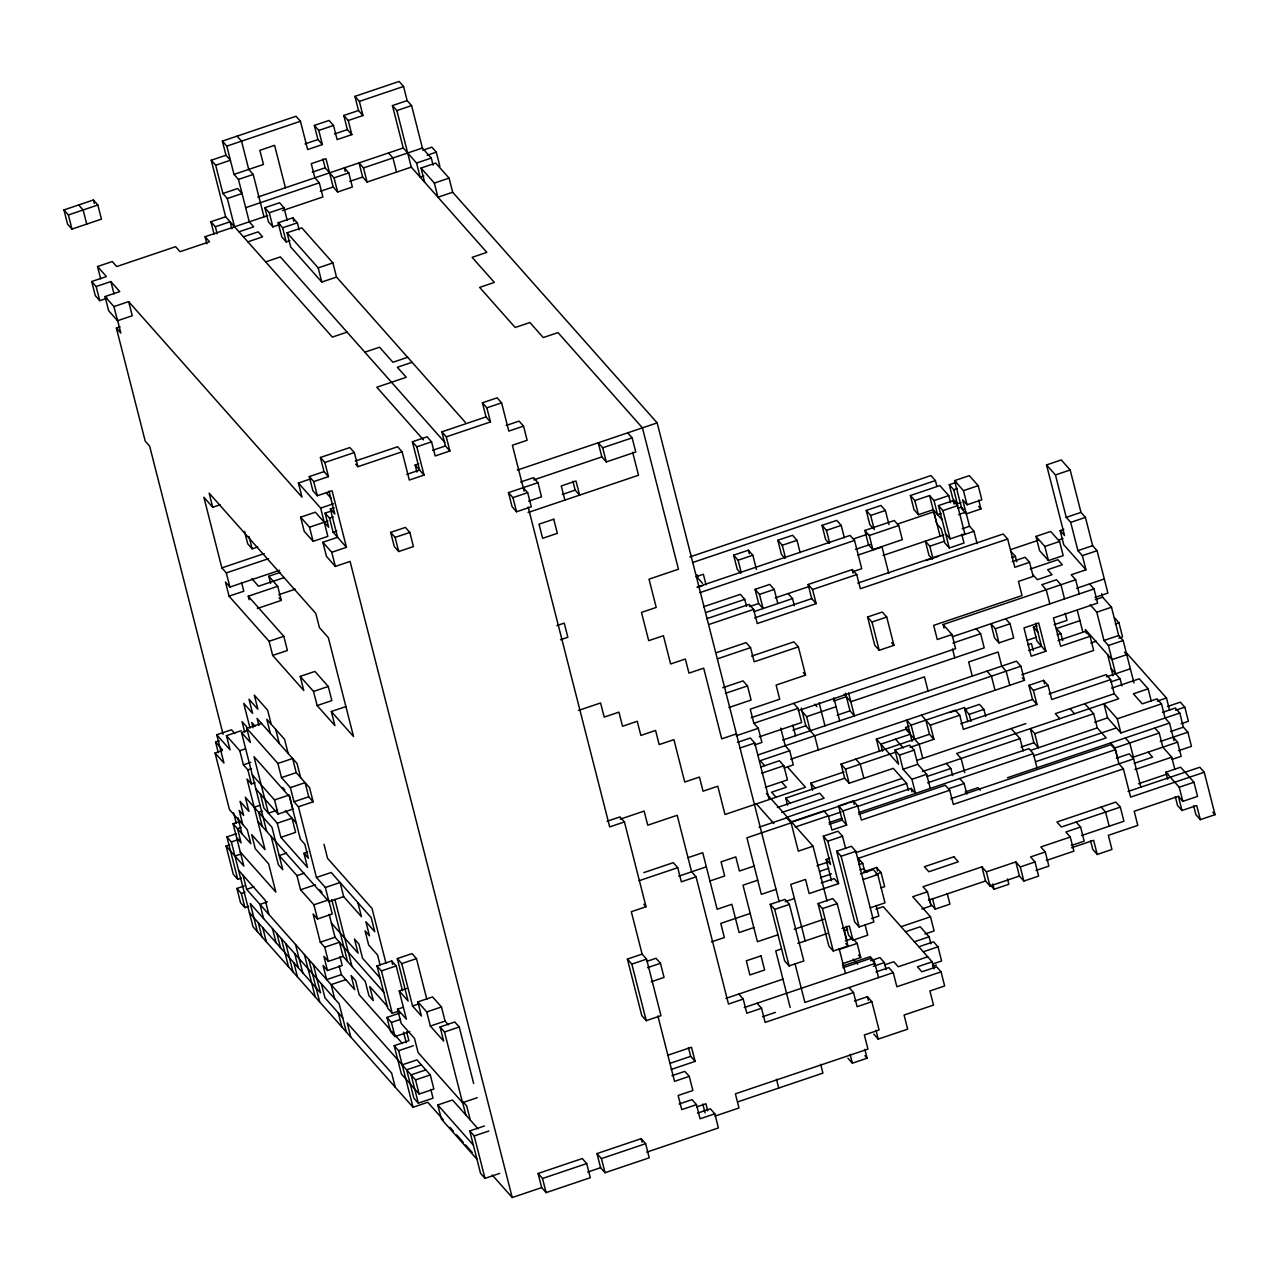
<?xml version="1.0" encoding="UTF-8"?>
<svg xmlns="http://www.w3.org/2000/svg" width="1279" height="1279" viewBox="0 0 1279 1279"><rect width="100%" height="100%" fill="white"/><g stroke="black" fill="none" stroke-linecap="round" stroke-linejoin="round"><path stroke-width="1.5" d="M225.967 155.255L211.243 160.227L215.687 165.231L230.412 160.259L225.967 155.255L222.354 141.106L296.009 116.261L300.453 121.265L307.647 149.547L322.388 144.575L318.775 130.426L314.33 125.422L329.071 120.45L333.515 125.454L337.112 139.603L351.837 134.631L348.24 120.498L343.795 115.478L358.52 110.506L362.964 115.526L348.24 120.498M358.52 110.506L354.922 96.373L399.096 81.456L403.556 86.476L407.154 100.609L411.598 105.613L422.406 148.028L431.295 158.052L433.101 165.119M222.354 141.106L226.799 146.126L300.453 121.265M354.922 96.373L359.367 101.377L403.556 86.476M63.95 209.932L93.415 199.988L97.859 205.008L101.457 219.141L71.992 229.085L67.547 224.065L63.95 209.932L68.395 214.952L71.992 229.085M68.395 214.952L97.859 205.008M318.775 130.426L333.515 125.454M423.861 175.91L420.167 177.157L416.57 163.025L403.237 147.98L392.429 105.581L407.154 100.609M392.429 105.581L396.874 110.586L411.598 105.613M305.057 143.903L317.943 139.555L322.388 144.575M334.506 133.959L347.392 129.611L351.837 134.631M226.799 146.126L234.009 174.392L263.474 164.447L259.861 150.314L274.601 145.342L285.409 187.757M234.009 174.392L238.454 179.412L253.194 174.44L264.002 216.854M222.882 193.497L237.622 188.541L242.067 193.545L227.326 198.517L222.882 193.497L215.687 165.231M312.252 172.169L325.138 167.821L334.043 177.861L337.64 191.994L352.364 187.022L348.767 172.889L344.323 167.869L345.218 171.402M257.782 197.078L403.237 147.98M245.664 207.678L319.302 182.833L322.916 196.966L282.403 210.635M334.043 177.861L348.767 172.889M736.432 733.874L721.708 738.846L703.69 668.166L688.965 673.138L685.352 659.005L670.628 663.977L663.417 635.711L648.693 640.667L641.482 612.401L656.223 607.429L649.013 579.163L678.462 569.219L642.442 427.857L557.98 332.588L543.255 337.56L529.906 322.532L515.181 327.488L479.625 287.391L494.349 282.419L472.127 257.335L486.851 252.379L411.278 167.133L367.089 182.05L362.644 177.03L359.047 162.897L363.492 167.917L422.406 148.028M214.073 234.105L210.923 221.731L225.648 216.759L332.332 337.096L347.057 332.124M422.646 150.267L431.854 147.165L436.299 152.169L439.896 166.318M280.245 224.385L272.891 226.879L268.446 221.859L264.833 207.726L279.573 202.753L284.018 207.774L287.167 220.132M100.689 278.886L97.54 266.512L112.264 261.54L116.709 266.56L175.623 246.671L180.067 251.691L209.532 241.747L205.088 236.727L267.679 215.607M210.923 221.731L215.368 226.751L230.092 221.779L231.899 228.845M320.31 191.322L333.195 186.974L337.64 191.994M349.759 181.378L362.644 177.03M427.09 155.287L436.299 152.169M264.833 207.726L269.277 212.746L284.018 207.774M416.57 163.025L431.295 158.052M424.612 182.178L421.015 168.045L435.739 163.072L449.073 178.117L452.686 192.25L657.166 422.885L779.215 901.743M107.116 298.183L99.746 300.661L95.301 295.657L91.704 281.524L106.429 276.552L97.54 266.512M238.981 231.803L253.706 226.831L249.261 221.811L238.454 179.412M289.901 240.676L286.224 241.923L281.78 236.903L278.167 222.77L292.907 217.798L297.352 222.818L299.142 229.884M91.704 281.524L96.149 286.528L110.873 281.556L119.762 291.596L105.038 296.552L108.635 310.701L117.524 320.725L132.265 315.753L128.651 301.62L113.927 306.592L105.038 296.552M243.426 236.823L258.15 231.851L262.611 236.855L247.87 241.827M278.167 222.77L282.627 227.774L297.352 222.818M336.521 277.063L321.78 282.035L290.669 246.927L287.072 232.794L301.796 227.822L332.908 262.914L336.521 277.063L465.428 422.47M421.015 168.045L434.348 183.089L449.073 178.117M452.686 192.25L437.946 197.222L434.348 183.089M265.648 261.891L280.389 256.919L444.852 442.438M223.074 734.194L149.659 446.179L145.214 441.159L116.389 328.079L120.082 326.832M287.072 232.794L318.183 267.887L332.908 262.914M364.851 352.189L379.575 347.217L392.909 362.261L407.633 357.289M412.078 362.293L397.353 367.265L406.242 377.289L376.793 387.233L423.461 439.88M324.019 471.615L309.278 476.587L313.723 481.591L328.463 476.619L324.019 471.615L320.405 457.466L349.87 447.538L354.315 452.542L357.912 466.675L402.102 451.775L409.312 480.041L424.036 475.069L416.826 446.803L412.382 441.783L427.106 436.81L431.551 441.831L435.164 455.963L449.888 450.991L446.291 436.858L441.847 431.838L486.02 416.922L490.465 421.942L446.291 436.858M486.02 416.922L482.423 402.789L497.147 397.817L501.592 402.837L508.802 431.103L523.527 426.131L527.14 440.264L512.399 445.236L524.118 491.184M320.405 457.466L324.85 462.486L354.315 452.542M482.423 402.789L486.867 407.809L501.592 402.837M279.621 570.274L229.916 587.045L226.319 572.912L221.859 567.892L203.857 497.227L212.746 507.251L220.1 504.757M355.306 461.048L397.657 446.755L402.102 451.775M128.651 301.62L302.02 497.163L298.423 483.03L311.309 478.682M416.826 446.803L431.551 441.831M432.558 450.32L445.444 445.971L449.888 450.991M506.196 425.459L519.082 421.111L523.527 426.131M309.278 476.587L312.891 490.72L317.336 495.724L332.06 490.752L346.465 547.3L331.741 552.272L322.852 542.248L337.576 537.276L330.382 509.01L334.059 507.763M416.938 472.111L415.147 465.044L418.825 463.797M406.706 474.397L419.592 470.048L412.382 441.783M298.423 483.03L320.645 508.099L333.531 503.75M320.645 508.099L327.856 536.365L313.115 541.337L304.226 531.313L300.629 517.18L315.353 512.208L328.687 527.252L325.09 513.119L332.46 510.625M325.09 513.119L329.534 518.123L333.211 516.876M300.629 517.18L309.518 527.204L327.936 520.985M244.561 531.456L247.726 543.815L252.171 548.835L257.687 546.964M221.859 567.892L264.209 553.599M329.534 518.123L333.132 532.256L336.825 531.025M517.244 470.112L657.166 422.885M226.319 572.912L268.654 558.619M602.697 447.794L632.146 437.85L635.759 451.983L606.294 461.927L601.849 456.907L598.252 442.774L602.697 447.794L606.294 461.927M520.617 482.007L533.503 477.659L537.947 482.679L541.545 496.812L528.659 501.16M533.727 479.897L601.849 456.907M390.655 532.384L405.395 527.412L409.84 532.432L413.437 546.565L398.712 551.537L394.268 546.517L390.655 532.384L395.099 537.404L398.712 551.537M523.223 487.651L527.667 492.655L531.265 506.788L516.54 511.76L512.096 506.756L508.482 492.623L537.947 482.679M270.62 583.304L268.814 576.237L279.861 572.512M395.099 537.404L409.84 532.432M508.482 492.623L512.927 497.627L527.667 492.655M229.916 587.045L225.472 582.041L229.069 596.174L243.793 591.202L241.555 582.361M284.306 577.532L258.534 586.23L251.867 578.7M322.852 542.248L326.465 556.381L335.354 566.405L350.078 561.433L512.224 1197.544L541.672 1187.599L546.117 1192.62L590.306 1177.703L586.709 1163.57L582.265 1158.55L538.075 1173.467L541.672 1187.599M249.149 599.755L248.254 596.222L277.703 586.278L281.3 600.411L257.367 608.484M562.264 494.461L575.15 490.113L579.611 495.133L575.998 480.984L561.273 485.956L564.87 500.089M278.71 594.767L295.273 589.171M528.051 512.527L638.525 475.244L632.657 452.27M269.086 641.291L283.81 636.318L287.407 650.467L272.683 655.44L269.086 641.291L229.069 596.174M300.197 676.399L314.922 671.427L328.255 686.471L331.869 700.604L317.144 705.576L313.531 691.443L300.197 676.399L303.794 690.532L272.683 655.44M689.781 556.973L930.968 475.564L935.413 480.568L936.756 485.876M692.387 562.6L935.413 480.568M313.531 691.443L328.255 686.471M740.589 573.088L737.264 569.315L733.65 555.182L748.391 550.21L752.835 555.23L756.433 569.363M784.778 558.172L781.453 554.415L777.84 540.266L792.564 535.293L797.009 540.314L800.174 552.688M828.968 543.255L825.626 539.498L822.029 525.349L836.754 520.393L841.198 525.397L844.348 537.772M873.157 528.339L869.816 524.582L866.219 510.449L880.943 505.477L885.388 510.481L888.985 524.614M942.063 519.738L933.174 509.713L918.45 514.686L914.005 509.666L910.392 495.533L939.857 485.588L948.746 495.612L950.553 502.679M978.707 500.089L980.961 508.93L966.237 513.902L961.792 508.882L954.582 480.616L969.306 475.644L978.211 485.668L981.808 499.801L967.084 504.773L962.639 499.769L969.546 526.261L973.99 531.281L977.14 543.655M961.025 502.631L957.347 503.878L952.903 498.858L949.29 484.725L956.66 482.231M222.418 750.517L215.048 753.011L223.937 763.035L216.727 734.77L231.467 729.797L234.792 733.554M733.65 555.182L738.095 560.202L752.835 555.23M777.84 540.266L782.284 545.286L797.009 540.314M822.029 525.349L826.474 530.369L841.198 525.397M866.219 510.449L870.663 515.453L885.388 510.481M910.392 495.533L914.837 500.537L929.577 495.565L934.022 500.585L937.619 514.718L941.296 513.471M247.007 730.613L241.491 732.467L250.38 742.507L246.767 728.359L261.508 723.386M696 576.733L703.354 574.255L706.056 584.855M949.29 484.725L953.75 489.729L957.427 488.498M216.727 734.77L230.06 749.814L226.463 735.681L241.187 730.709M556.877 625.607L564.247 623.129L567.844 637.262L560.474 639.74M218.293 752.723L215.591 742.124L219.285 740.877M934.022 500.585L948.746 495.612M954.582 480.616L963.471 490.64L978.211 485.668M1063.808 529.346L1060.131 530.593L1064.576 535.597L1046.558 464.916L1061.282 459.944L1070.171 469.985L1080.995 512.383L1085.439 517.403L1092.634 545.669L1097.078 550.689L1107.902 593.088L1095 597.437M697.279 587.013L850.087 535.421L854.532 540.441L861.742 568.707L852.533 571.825M864.828 530.449L894.277 520.521L898.721 525.525L902.319 539.658L872.87 549.602L868.425 544.598L864.828 530.449L869.272 535.469L872.87 549.602M961.744 534.206L963.998 543.031L949.274 548.004L938.466 505.605L953.191 500.633L957.635 505.637L964.846 533.919L950.121 538.891L945.677 533.871M697.231 587.477L702.747 585.622M317.144 705.576L334.922 725.625L331.309 711.492L346.049 706.52M854.244 538.667L867.13 534.318M898.434 523.75L933.414 511.952M699.885 592.641L854.532 540.441M869.272 535.469L898.721 525.525M938.466 505.605L942.911 510.609L957.635 505.637M1046.558 464.916L1055.447 474.957L1070.171 469.985M226.463 735.681L239.797 750.709L245.328 748.854M957.811 508.355L961.504 507.123L963.726 509.618M855.475 549.41L870.216 544.438M958.579 514.622L965.949 512.128M703.498 606.774L740.317 594.351L744.762 599.355L746.552 606.438M755.042 589.379L759.486 594.399L763.083 608.532L758.639 603.512L755.042 589.379L769.766 584.407L774.211 589.427L777.824 603.56M858.081 555.054L882.014 546.98L888.777 573.472M239.797 750.709L243.41 764.858L250.764 762.364M706.088 612.417L744.762 599.355M759.486 594.399L774.211 589.427M243.41 764.858L247.854 769.862L251.531 768.615M883.022 555.47L943.774 534.958M962.176 528.755L969.546 526.261M277.895 763.467L292.619 758.495L296.216 772.628L309.55 787.672L313.163 801.805L298.439 806.777L293.994 801.757L290.381 787.624L281.492 777.6L277.895 763.467L246.767 728.359M706.855 618.668L749.206 604.375L753.651 609.396L757.248 623.528L816.162 603.64L812.565 589.507L808.12 584.487L852.31 569.571L856.754 574.591L860.351 588.724L1007.644 539.019L1014.839 567.284L1029.579 562.312L1033.176 576.445L1018.452 581.417L1022.049 595.55L933.67 625.383L937.283 639.516L952.008 634.544L955.605 648.677L751.253 717.663M749.446 606.614L758.639 603.512M775.218 597.917L808.36 586.741M932.295 559.083L928.97 555.31L925.356 541.177L929.801 546.197L944.541 541.225M961.105 535.629L973.99 531.281M709.461 624.312L753.651 609.396M812.565 589.507L856.754 574.591M753.891 611.634L792.548 598.588L794.355 605.654M240.276 851.958L275.832 892.071L268.622 863.805L255.288 848.76L251.691 834.627L265.025 849.672L247.007 778.991L251.451 783.995L255.129 782.764M281.492 777.6L296.216 772.628M754.642 617.885L811.717 598.62L816.162 603.64M857.745 583.096L1003.184 533.998L1007.644 539.019M925.804 560.57L938.69 556.221M1055.447 474.957L1066.254 517.356L1080.995 512.383M1066.254 517.356L1070.699 522.376L1085.439 517.403M290.381 787.624L305.105 782.652L308.719 796.785L313.163 801.805M1035.958 536.429L1050.683 531.456L1059.572 541.481L1063.185 555.614L1048.46 560.586L1039.555 550.562L1035.958 536.429L1044.847 546.453L1048.46 560.586M1010.65 549.602L1038.276 540.282M252.299 774.882L274.521 799.951L289.246 794.978L292.859 809.111L278.119 814.083L255.896 789.015M254.217 807.257L259.733 805.386M716.672 652.578L746.121 642.634L750.565 647.654L754.178 661.787L798.368 646.87L805.562 675.136L776.113 685.08L779.71 699.213L750.261 709.158L753.859 723.29L758.303 728.311L761.9 742.444L754.546 744.938M1059.284 539.706L1062.977 538.459M1011.705 557.628L1015.398 556.397L1016.741 561.689M1044.847 546.453L1059.572 541.481M262.339 811.03L258.662 812.277L262.259 826.41M293.994 801.757L308.719 796.785M717.439 658.829L750.565 647.654M229.772 844.795L226.095 846.043L243.873 866.091L233.066 823.692L240.42 821.198M1012.233 561.641L1025.119 557.292L1029.579 562.312M277.591 810.071L268.398 813.172L253.977 756.64L289.534 796.753L300.357 839.152L304.802 844.172L308.399 858.305L303.954 853.285L307.631 852.054M578.492 710.421L600.586 702.97L604.2 717.103L618.924 712.131L622.521 726.264L637.246 721.292L640.859 735.425L655.583 730.453L659.181 744.602L673.921 739.63L684.729 782.029L699.453 777.056L703.05 791.189L717.791 786.217L724.985 814.499L769.175 799.583L754.77 743.035L750.325 738.031L737.439 742.38M241.187 827.465L237.51 828.696L241.107 842.845L236.663 837.825M751.572 656.143L793.907 641.85L798.368 646.87M867.562 617.006L882.286 612.033L886.731 617.038L893.941 645.319L879.217 650.276L874.756 645.271L867.562 617.006L872.006 622.01L879.217 650.276M241.427 878.081L237.75 879.328L226.927 836.914L236.135 833.812M1070.699 522.376L1077.909 550.641L1092.634 545.669M872.006 622.01L886.731 617.038M277.287 823.212L292.012 818.24L295.609 832.373L280.884 837.345L277.287 823.212L263.954 808.168L260.34 794.035M1030.282 569.043L1057.893 559.722L1062.337 564.742L1047.613 569.715L1052.057 574.719L1037.333 579.691L1032.888 574.671M226.927 836.914L231.371 841.934L238.741 839.44M1077.909 550.641L1082.354 555.662L1097.078 550.689M722.795 687.718L743.051 680.892L747.496 685.912L751.093 700.045L728.998 707.495M234.984 856.067L240.5 854.196M1082.354 555.662L1085.967 569.794L1071.226 574.767L1075.671 579.771L1079.284 593.92M725.401 693.362L747.496 685.912M944.014 628.053L943.119 624.52L1075.671 579.771M286.56 853.093L279.206 855.587L296.984 875.635L300.581 889.784L313.915 904.813L317.528 918.961L332.252 913.989L328.655 899.84L313.915 904.813M1076.678 588.276L1104.289 578.955M952.247 636.798L1094.009 588.948L1097.606 603.08L1053.432 617.997L1060.627 646.263L1090.092 636.318L1093.689 650.451L1021.889 674.688M953.015 643.049L980.625 633.729L984.222 647.861L798.272 710.628M995.35 628.756L1010.074 623.784L1013.687 637.917L998.963 642.889L994.518 637.869L990.905 623.736L995.35 628.756L998.963 642.889M248.638 906.347L244.944 907.594L240.5 902.59L236.903 888.441L244.273 885.963M1095.24 599.691L1102.61 597.197L1111.499 607.221L1118.709 635.503L1123.154 640.507L1133.961 682.922M243.026 875.22L246.639 889.353L253.993 886.875M236.903 888.441L241.347 893.461L245.024 892.214M296.984 875.635L304.338 873.157M1045.902 651.235L1038.692 622.969L1023.967 627.941L1031.178 656.207L1045.902 651.235L1037.013 641.211L1033.416 627.078L1037.093 625.831M753.859 723.29L798.048 708.39L801.645 722.523L759.31 736.816M1054.136 624.728L1067.022 620.379L1065.215 613.296M833.492 701.068L846.378 696.719M1090.108 604.679L1096.774 612.193L1111.499 607.221M298.439 806.777L316.441 877.458L331.181 872.486L371.182 917.603L374.779 931.751L365.89 921.711L369.503 935.844L365.059 930.84L368.656 944.973L377.545 954.997L380.247 965.597M736.208 735.761L758.303 728.311M1080.371 620.507L1056.438 628.581L1060.883 633.601L1062.689 640.667M1027.277 640.299L1036.486 637.198M802.205 711.62L806.649 716.64L836.098 706.695M300.581 889.784L315.305 884.812M1027.756 644.792L1031.434 643.545L1033.24 650.611M1057.205 634.848L1060.883 633.601M267.327 901.903L259.973 904.397L263.57 918.53M316.441 877.458L325.346 887.482L340.07 882.51L343.667 896.643L361.445 916.707L357.848 902.574M792.916 730.117L805.802 725.769L814.691 735.793L818.288 749.926M837.106 715.201L849.991 710.852L854.436 715.856L848.569 692.898M1028.572 650.563L1041.458 646.215L1035.606 623.257M1058.021 640.635L1085.647 631.298L1090.092 636.318M740.029 748.007L754.77 743.035M1115.288 624.088L1118.965 622.841L1122.562 636.974L1118.885 638.221M782.636 740.093L1016.453 661.179L1020.898 666.199L1024.495 680.332L790.678 759.246M757.616 755.058L1020.898 666.199M1090.795 643.049L1096.311 641.179M257.814 821.39L328.943 901.615L343.667 896.643M1096.774 612.193L1103.969 640.475L1118.709 635.503M784.075 767.992L793.284 764.89L789.687 750.741L760.222 760.685L764.666 765.705M1103.969 640.475L1108.413 645.479L1123.154 640.507M760.989 766.952L779.391 760.733L783.835 765.753L787.448 779.886L765.354 787.336M607.093 821.262L619.979 816.913L624.424 821.933L646.039 906.747L631.314 911.719L642.122 954.118L646.566 959.138L660.971 1015.686L646.247 1020.658L641.802 1015.638L627.397 959.09L642.122 954.118M620.203 819.168L644.136 811.078L647.75 825.211L677.199 815.283L691.619 871.814L696.064 876.834L728.486 1004.047L743.211 999.075L746.824 1013.224L761.549 1008.252L765.146 1022.385L853.525 992.552L857.122 1006.685L871.862 1001.713L879.057 1029.995L864.332 1034.967L867.945 1049.1L735.377 1093.833L738.99 1107.982L715.057 1116.055M761.756 773.203L783.835 765.753M624.424 821.933L609.683 826.905L528.163 507.076M912.071 741.308L906.667 720.093L911.112 725.113L955.301 710.197L959.746 715.217L963.343 729.35L1036.981 704.489L1033.384 690.356L1028.94 685.336L1043.664 680.364L1048.109 685.384L1051.722 699.517L1110.636 679.629L1114.233 693.762L1118.677 698.782L956.66 753.475L961.105 758.479L964.718 772.612M909.209 726.2L905.532 727.447L909.977 732.467M949.721 712.531L964.446 707.559L966.668 710.069M879.52 751.524L876.371 739.166L905.82 729.222L919.153 744.266L922.767 758.399M967.883 721.708L964.734 709.333L979.474 704.361L983.919 709.381L985.709 716.448M921.392 715.121L930.281 725.161L959.746 715.217M1033.384 690.356L1048.109 685.384M910.264 734.242L880.815 744.17L882.606 751.237M964.734 709.333L969.178 714.353L983.919 709.381M908.442 790.454L906.635 783.387L893.302 768.343L849.112 783.26L844.668 778.24L841.07 764.107L929.449 734.274L933.894 739.294L909.961 747.368M960.737 723.706L1032.537 699.469L1036.981 704.489M1049.116 693.889L1106.191 674.625L1110.636 679.629M317.528 918.961L313.083 913.941L320.278 942.207L335.018 937.235L383.908 992.392M1106.415 676.863L1130.348 668.789M876.371 739.166L898.593 764.234L894.996 750.102L909.721 745.129L914.165 750.133L917.762 764.282L926.651 774.307L930.265 788.44M841.07 764.107L845.515 769.127L895.22 752.34M320.278 942.207L324.738 947.227L339.463 942.255L343.06 956.388L365.282 981.457L368.896 995.59L373.34 1000.61L369.727 986.477L387.521 1006.525M812.581 790.23L810.774 783.164L843.916 771.988M1110.859 681.883L1120.068 678.765L1121.875 685.832M894.996 750.102L899.441 755.106L914.165 750.133M770.502 799.087L805.482 787.272L787.704 767.224M787.56 805.194L785.754 798.128L844.668 778.24M1111.627 688.134L1139.253 678.813L1148.142 688.837L1151.292 701.212M777.312 807.497L819.663 793.204L824.108 798.208L781.757 812.501M917.235 760.27L1025.87 723.594M1114.233 693.762L1055.319 713.65L1059.763 718.67M339.974 956.676L342.212 965.517L327.488 970.489L323.891 956.34L328.335 961.36L343.06 956.388M899.441 755.106L903.038 769.255L917.762 764.282M1148.142 688.837L1133.402 693.81L1142.291 703.834L1157.031 698.862L1161.476 703.882L1165.073 718.015L1169.518 723.035L1174.026 740.701M786.201 817.521L902.191 778.367M922.447 771.541L1020.018 738.591L1023.184 750.965M1034.759 733.618L1038.356 747.767L1033.912 742.747L1030.314 728.614L1034.759 733.618L1093.673 713.746L1097.27 727.879L1106.159 737.903L1036.198 761.517M759.055 827.193L786.665 817.873L791.109 822.877L798.32 851.159L813.044 846.186L827.017 900.96M903.038 769.255L911.927 779.279L926.651 774.307M790.71 822.061L823.852 810.87L828.296 815.89L831.894 830.023L846.634 825.051L843.021 810.918L838.576 805.898L853.301 800.926L857.745 805.946L861.359 820.079L949.721 790.246L953.335 804.395L1115.336 749.702L1118.949 763.835L1123.394 768.855L1130.604 797.121L1204.242 772.26L1215.05 814.675L1200.326 819.647L1195.881 814.627L1193.627 805.802M792.5 821.917L847.721 803.276M849.576 802.652L906.635 783.387M926.891 776.545L950.825 768.471L952.631 775.538M390.271 1029.787L359.159 994.694L355.562 980.561L351.117 975.541L354.715 989.674L341.381 974.63L326.657 979.602L323.043 965.469L327.488 970.489M643.833 872.598L673.282 862.654L677.726 867.674L681.339 881.807L696.064 876.834M688.006 857.681L702.747 852.709L717.151 909.257L731.876 904.285L739.086 932.551L753.811 927.579M791.109 822.877L746.92 837.793L761.341 894.341L776.065 889.369M1021.026 747.096L1033.912 742.747M1094.664 722.235L1107.55 717.887L1120.884 732.931L1179.798 713.042L1183.411 727.175L1187.855 732.196L1191.452 746.328L1178.567 750.677M1157.255 701.116L1166.464 697.998L1169.614 710.373M406.594 988.475L399.224 990.969L408.113 1000.993L397.305 958.579L412.03 953.606L416.474 958.626L426.834 999.267M397.769 1011.449L392.253 1013.32L387.809 1008.3L377.001 965.901L391.726 960.929L396.17 965.933L402.469 990.681M795.154 827.065L828.296 815.89M843.021 810.918L857.745 805.946M828.232 816.354L841.118 812.005M857.697 806.425L911.08 788.392L915.524 793.412L911.927 779.279M927.659 782.796L1028.908 748.631L1033.368 753.635L1036.965 767.768M1107.55 717.887L1103.953 703.754L1117.286 718.798L1161.476 703.882M345.826 979.65L331.101 984.622L334.698 998.755M639.068 880.719L677.726 867.674M1030.986 750.245L1097.27 727.879M397.305 958.579L401.75 963.599L416.474 958.626M377.001 965.901L381.446 970.905L396.17 965.933M1167.471 706.504L1180.357 702.155L1184.802 707.175L1188.399 721.308L1181.045 723.786M829 822.621L841.886 818.272M858.465 812.677L1033.368 753.635M829.288 824.395L842.174 820.031L846.634 825.051M858.753 814.451L945.277 785.242L949.721 790.246M1033.592 755.889L1116.439 727.911M1162.467 712.387L1175.353 708.038L1179.798 713.042M678.733 876.163L706.344 866.842M1175.593 710.277L1184.802 707.175M949.434 788.488L964.158 783.515L966.86 794.115M829.767 858.209L826.09 859.456L830.535 864.46L823.324 836.194L838.065 831.222L842.509 836.242L845.659 848.601M965.165 792.005L978.051 787.656L980.274 790.166M1007.5 777.712L1169.518 723.035M950.729 798.751L1110.891 744.682L1115.336 749.702M709.941 880.975L724.681 876.003L721.068 861.87L735.809 856.898L739.406 871.047L754.13 866.075M823.324 836.194L827.769 841.214L842.509 836.242M1110.604 742.923L1115.048 747.927L1159.238 733.011L1162.835 747.16L1171.724 757.184L1174.889 769.542M1170.525 731.54L1183.411 727.175M1160.229 741.516L1187.855 732.196M836.674 851.238L851.398 846.266L855.843 851.286L873.861 921.967L859.136 926.923L854.676 921.919L836.674 851.238L841.118 856.259L859.136 926.923M1116.343 758.207L1129.229 753.859L1133.674 758.863L1140.884 787.145M757.744 880.208L743.003 885.18L757.424 941.712L777.68 934.885M1171.964 759.422L1181.172 756.321L1177.575 742.188L1133.386 757.104L1129.773 742.955L1125.328 737.951M841.118 856.259L855.843 851.286M817.009 865.755L828.057 862.03M855.667 852.709L1133.674 758.863M401.75 963.599L412.557 1005.997L421.446 1016.038L417.849 1001.905L432.574 996.933L441.463 1006.957L445.076 1021.09L448.401 1024.847M477.259 1097.686L462.534 1102.658L418.089 1052.521L414.476 1038.388L401.142 1023.344L397.545 1009.211L403.061 1007.34M412.557 1005.997L418.089 1004.143M1134.153 763.355L1152.555 757.136L1148.11 752.132M409.744 1031.593L395.019 1036.566L390.575 1031.561L386.961 1017.429L399.847 1013.08M819.615 871.383L828.824 868.281M859.184 861.87L858.273 858.337L1123.394 768.855M1134.905 769.606L1171.724 757.184M386.961 1017.429L391.406 1022.433L400.615 1019.331M820.383 877.65L831.43 873.909M859.04 864.588L862.717 863.357L864.972 872.182M417.849 1001.905L426.738 1011.929L441.463 1006.957M821.246 882.958L834.148 878.609L838.592 883.613L809.127 893.557L805.53 879.424L790.79 884.397L805.21 940.944M859.92 869.896L863.597 868.665L866.938 872.422M863.725 871.846L876.611 867.498L881.055 872.518L884.652 886.651L880.975 887.898M770.23 904.365L784.954 899.393L789.399 904.413L803.82 960.945L789.095 965.917L784.651 960.913L770.23 904.365L774.674 909.385L789.095 965.917M860.447 873.925L873.333 869.56L877.778 874.58L884.988 902.846L870.248 907.818M1167.695 779.247L1165.888 772.18L1180.629 767.208L1193.962 782.252L1197.56 796.385L1182.835 801.357L1178.391 796.337L1134.201 811.254L1137.798 825.387L1108.349 835.331L1111.947 849.48L1097.222 854.452L1092.778 849.432L1090.523 840.591M750.213 913.446L720.764 923.39L724.362 937.523L711.476 941.872M785.194 901.647L794.403 898.529M1138.518 783.739L1167.967 773.795M875.539 874.372L881.055 872.518M774.674 909.385L789.399 904.413M863.053 879.552L877.778 874.58M426.738 1011.929L430.336 1026.062L445.076 1021.09M1127.998 791.493L1199.798 767.256L1204.242 772.26M430.336 1026.062L443.669 1041.106L440.072 1026.973L454.796 1022.001L459.241 1027.005L473.662 1083.553M627.397 959.09L631.842 964.11L646.566 959.138M402.214 1064.847L416.954 1059.875L430.288 1074.92L433.885 1089.053L419.16 1094.025L401.382 1073.96L394.172 1045.694L408.896 1040.722L406.642 1031.881M646.806 961.376L655.999 958.275L660.444 963.295L664.057 977.428L651.171 981.776M818.016 903.582L832.741 898.609L837.201 903.629L848.009 946.044L833.269 951.016L828.824 945.996L818.016 903.582L822.461 908.602L833.269 951.016M440.072 1026.973L444.516 1031.977L459.241 1027.005M394.172 1045.694L398.616 1050.714L413.341 1045.742M1120.308 807.113L1061.394 827.001L1056.95 821.981L1115.864 802.093L1120.308 807.113L1123.921 821.246L1081.57 835.539M1165.888 772.18L1179.222 787.224L1193.962 782.252M647.558 967.643L660.444 963.295M822.461 908.602L837.201 903.629M1071.29 845.515L1084.176 841.166L1080.579 827.033L1065.839 832.005L1070.283 837.026L1073.896 851.159L1046.286 860.479M794.243 929.289L823.692 919.345M1035.99 870.471L1048.876 866.107L1045.279 851.974L1030.554 856.946L1034.999 861.966L1038.596 876.099L1023.871 881.071L1019.427 876.051L989.962 885.995L986.365 871.862L981.92 866.858L923.006 886.731L927.451 891.751L931.048 905.884L921.855 908.985M1070.283 837.026L1040.834 846.97L1045.279 851.974M875.907 909.145L883.261 906.667L932.167 961.824L933.958 968.89M927.451 891.751L912.726 896.723L930.504 916.771L934.102 930.92L924.909 934.022M986.365 871.862L1015.83 861.918L1020.274 866.938L1023.871 881.071M421.399 1064.879L406.658 1069.852L413.868 1098.133L418.313 1103.137L433.037 1098.165L430.799 1089.34M1071.53 847.769L1093.625 840.303L1097.222 854.452M1175.289 796.625L1177.543 805.466L1181.988 810.486L1196.712 805.514L1200.326 819.647M1020.274 866.938L1034.999 861.966M781.277 949.018L775.745 950.889L790.166 1007.42M797.84 943.422L827.305 933.478M842.03 928.506L849.4 926.028L852.997 940.161L867.722 935.189L865.02 924.589M871.495 918.562L878.849 916.084L876.147 905.484M425.843 1069.899L411.103 1074.872L418.313 1103.137M928.442 900.256L985.517 880.991L989.962 885.995M844.06 930.6L847.737 929.369M246.639 889.353L415.547 1079.892L430.288 1074.92M929.417 898.817L930.76 904.109L935.205 909.129L949.929 904.157L947.227 893.557M989.674 884.237L994.119 889.241L1008.843 884.269L1007.5 878.977M845.339 940.88L852.709 938.386M901.04 926.715L930.504 916.771M838.736 949.626L857.154 943.406L860.751 957.539L842.349 963.758M905.484 931.736L920.225 926.763L929.114 936.788L930.92 943.854M725.88 998.419L782.956 979.154M231.371 841.934L253.002 926.747L413.021 1107.246L427.762 1102.274L443.317 1119.828M842.573 965.997L870.2 956.676L874.644 961.696M914.389 941.76L929.114 936.788M842.877 967.771L870.487 958.451L874.932 963.455L878.529 977.604M476.939 1159.206L441.383 1119.093L437.786 1104.96L452.51 1099.988L478.074 1128.813M870.727 960.689L879.936 957.587L884.381 962.591L886.171 969.658M918.834 946.78L933.558 941.808L938.003 946.812L941.6 960.961L932.407 964.062M744.218 1007.58L874.932 963.455M873.333 966.332L884.381 962.591M884.604 964.846L893.813 961.728L898.258 966.748L927.723 956.804M923.278 951.784L938.003 946.812M875.939 971.96L888.825 967.611L893.27 972.632L896.867 986.764L941.056 971.848L944.653 985.981L929.929 990.953L933.526 1005.086L904.077 1015.03L907.674 1029.163L878.225 1039.108L873.781 1034.103M762.556 1016.741L775.442 1012.392M893.27 972.632L804.891 1002.448L794.978 963.583M932.167 961.824L917.443 966.796L921.887 971.8L936.612 966.828L941.056 971.848M667.574 1055.319L691.507 1047.245L695.121 1061.378L671.187 1069.452M932.631 966.3L936.324 965.069M499.721 1173.387L484.997 1178.359L480.552 1173.339L469.745 1130.924L484.469 1125.968M670.42 1063.201L690.676 1056.358L695.121 1061.378M854.516 1001.057L867.418 996.709L871.862 1001.713M469.745 1130.924L474.189 1135.944L488.914 1130.972M671.939 1075.703L684.825 1071.354L689.269 1076.374L692.882 1090.507L678.158 1095.479L681.755 1109.612L696.479 1104.64L700.093 1118.773L714.817 1113.817L718.414 1127.95L646.614 1152.187M689.269 1076.374L674.545 1081.347L657.886 1015.974M679.149 1103.985L692.035 1099.636L696.479 1104.64M696.719 1106.895L705.928 1103.777L707.719 1110.843M697.487 1113.146L710.373 1108.797L714.817 1113.817M738.223 1101.715L822.909 1073.129L820.654 1064.304M847.929 1058.181L852.374 1063.185L867.098 1058.213L864.844 1049.388M596.989 1153.578L641.179 1138.662L645.623 1143.682L649.22 1157.815L605.031 1172.731L600.586 1167.711L596.989 1153.578L601.434 1158.598L605.031 1172.731M538.075 1173.467L542.52 1178.487L586.709 1163.57M601.434 1158.598L645.623 1143.682M587.701 1172.06L600.586 1167.711M1085.967 569.794L1063.728 544.726L1060.131 530.593M1089.564 583.927L1094.009 588.948M1114.521 617.821L1118.965 622.841M1126.463 652.882L1166.464 697.998M1124.529 652.146L1126.751 654.656L1112.027 659.612L1085.343 629.54L1086.255 633.073M978.739 506.42L980.961 508.93M1010.954 551.377L1015.398 556.397M1173.131 737.168L1177.575 742.188M1111.179 668.741L1120.068 678.765M1154.793 728.007L1159.238 733.011M1212.828 812.165L1215.05 814.675M1033.416 627.078L1037.861 632.082M949.274 548.004L944.829 542.999L941.232 528.851L936.772 523.846L929.577 495.565M1084.784 703.706L1093.673 713.746M1005.63 618.764L1010.074 623.784M1070.043 708.678L1074.488 713.698M1022.273 677.822L1024.495 680.332M976.181 628.708L980.625 633.729M986.988 671.123L991.433 676.127L995.03 690.276M943.119 624.52L952.008 634.544M1101.139 807.065L1105.584 812.085L1109.197 826.218M1011.129 728.566L1020.018 738.591M1076.135 822.029L1080.579 827.033M891.719 642.809L893.941 645.319M946.38 763.451L950.825 768.471M959.714 778.495L964.158 783.515M788.104 593.568L792.548 598.588M388.496 152.952L392.957 157.972L396.554 172.105M627.701 432.83L632.146 437.85M895.54 739.198L903.326 747.975M844.156 694.209L850.823 701.723L924.477 676.863L928.074 691.012M803.34 672.626L805.562 675.136M814.707 704.153L816.929 706.663M702.523 583.368L698.062 578.364L697.167 574.831M855.795 759.134L860.239 764.155L863.853 778.287M793.604 703.37L798.048 708.39M319.302 182.833L314.858 177.813L311.261 163.68L325.985 158.708L333.195 186.974M789.687 750.741L785.242 745.737L780.734 728.071M237.095 136.134L241.539 141.154L248.734 169.42L253.194 174.44M810.774 783.164L815.219 788.184M858.273 858.337L862.717 863.357M781.869 782.22L786.313 787.24L771.589 792.213L776.033 797.217M785.754 798.128L790.198 803.148M766.377 793.54L813.044 846.186M756.097 803.516L773.875 823.58M853.812 939.649L857.154 943.406M852.997 940.161L848.553 935.141L846.298 926.316M858.529 955.029L860.751 957.539M845.787 943.534L848.009 946.044M415.147 465.044L424.036 475.069M853.253 959.138L857.697 964.158M849.08 987.532L853.525 992.552M355.69 464.181L357.912 466.675M864.876 1055.719L867.098 1058.213M78.674 204.96L83.119 209.98L86.732 224.113M326.481 493.102L330.925 498.107M330.382 509.01L334.826 514.014L328.959 491.04M757.104 1003.232L761.549 1008.252M333.132 532.256L346.465 547.3M738.766 994.071L743.211 999.075M643.817 904.237L646.039 906.747M116.389 328.079L120.834 333.084L117.236 318.951M268.814 576.237L277.703 586.278M279.078 597.901L281.3 600.411M248.254 596.222L283.81 636.318M331.309 711.492L353.548 736.56L328.319 637.613L319.43 627.589L315.817 613.456L209.132 493.118L212.746 507.251M255.097 726.248L251.771 722.491L253.114 727.783M282.579 787.464L284.801 789.958M285.345 810.71L296.456 823.244M215.591 742.124L222.258 749.638M280.884 837.345L307.552 867.434L303.954 853.285M319.766 889.816L321.988 892.326M331.405 923.102L358.088 953.191L354.475 939.058L358.919 944.062L362.533 958.211L380.311 978.259M233.066 823.692L250.844 843.74L247.247 829.607L229.453 809.559L215.048 753.011M397.545 1009.211L406.434 1019.235L399.224 990.969M463.35 1102.146L466.691 1105.903L470.288 1120.036M391.39 1031.034L393.612 1033.544M394.715 1034.807L402.501 1043.584M238.581 870.2L265.265 900.288L268.862 914.421M237.75 879.328L233.306 874.308L226.095 846.043M437.786 1104.96L473.342 1145.073M449.984 1127.343L453.31 1131.116M456.651 1134.873L463.318 1142.387M465.54 1144.897L472.207 1152.427M492.207 1174.985L512.224 1197.544M249.389 912.614L320.517 992.84L313.307 964.558M342.74 1017.908L324.962 997.844L321.365 983.711M1179.222 787.224L1182.835 801.357M1178.391 796.337L1181.988 810.486M1101.699 593.664L1102.61 597.197M1108.413 645.479L1115.624 673.761M1107.582 654.608L1112.986 675.808M1117.286 718.798L1120.884 732.931M1115.048 747.927L1117.75 758.527M1077.302 610.387L1082.705 631.586M1064.544 598.892L1060.946 584.743L1056.502 579.739L1041.777 584.711L1046.222 589.715L1049.819 603.848M1043.664 680.364L1044.575 683.897M1028.94 685.336L1032.537 699.469M963.471 490.64L967.084 504.773M1009.77 685.304L1006.157 671.155L1001.713 666.151L998.116 652.018L968.651 661.962L972.264 676.095M953.75 489.729L957.347 503.878M953.191 500.633L954.086 504.166M942.911 510.609L950.121 538.891M933.782 511.472L940.097 536.205M1015.83 861.918L1019.427 876.051M929.801 546.197L932.967 558.555M914.837 500.537L918.45 514.686M952.519 648.965L954.774 657.806M969.178 714.353L970.985 721.42M992.776 883.949L994.119 889.241M981.92 866.858L985.517 880.991M930.281 725.161L933.894 739.294M925.836 720.141L929.449 734.274M870.663 515.453L874.26 529.586M911.112 725.113L914.709 739.246M911.08 788.392L911.991 791.925M852.31 569.571L853.205 573.104M932.503 898.529L935.205 909.129M826.474 530.369L829.623 542.744M845.483 693.186L849.991 710.852M808.12 584.487L811.717 598.62M833.844 697.87L839.695 720.828M876.611 867.498L877.506 871.031M845.515 769.127L849.112 783.26M853.301 800.926L854.212 804.459M782.284 545.286L785.434 557.66M819.12 702.842L824.971 725.801M838.576 805.898L842.174 820.031M806.649 716.64L810.246 730.773M801.293 708.086L805.802 725.769M827.769 841.214L838.592 883.613M867.418 996.709L868.313 1000.242M875.971 1030.282L878.225 1039.108M748.391 550.21L749.286 553.743M792.82 725.145L795.522 735.745M826.09 859.456L831.494 880.655M843.82 928.362L846.97 940.736M839.168 948.666L845.483 973.399M738.095 560.202L741.26 572.576M850.119 1054.36L852.374 1063.185M776.465 1079.204L778.719 1088.045M572.912 481.272L575.15 490.113M688.422 1047.533L690.676 1056.358M702.826 1104.065L705.081 1112.906M512.927 497.627L516.54 511.76M631.842 964.11L646.247 1020.658M486.867 407.809L490.465 421.942M396.874 110.586L411.278 167.133M641.179 1138.662L642.074 1142.195M359.367 101.377L362.964 115.526M441.847 431.838L445.444 445.971M363.492 167.917L367.089 182.05M343.795 115.478L347.392 129.611M314.33 125.422L317.943 139.555M322.9 158.996L325.138 167.821M318.183 267.887L321.78 282.035M542.52 1178.487L546.117 1192.62M292.907 217.798L293.802 221.331M282.627 227.774L286.224 241.923M269.277 212.746L272.891 226.879M324.85 462.486L328.463 476.619M313.723 481.591L317.336 495.724M331.741 552.272L335.354 566.405M474.189 1135.944L484.997 1178.359M462.694 1102.658L465.844 1115.032M444.516 1031.977L462.534 1102.658M227.326 198.517L234.537 226.783M309.518 527.204L313.115 541.337M211.243 160.227L225.648 216.759M215.368 226.751L217.174 233.817M391.726 960.929L392.621 964.462M205.088 236.727L206.878 243.793M385.986 963.263L372.029 908.49L327.568 858.353L323.971 844.204M403.556 1032.169L406.258 1042.769M415.547 1079.892L419.16 1094.025M381.446 970.905L392.253 1013.32M391.406 1022.433L395.019 1036.566M398.616 1050.714L413.021 1107.246M395.243 1087.198L391.646 1073.065L347.185 1022.912L350.798 1037.061M249.005 536.461L252.171 548.835M334.842 899.281L351.949 966.412M300.661 777.648L297.064 763.499L257.063 718.382L258.854 725.449M331.741 899.569L347.504 961.408M325.346 887.482L328.943 901.615M288.175 753.475L284.562 739.342L266.783 719.278L270.397 733.427M329.151 914.277L335.018 937.235M339.127 965.805L341.381 974.63M275.672 729.318L279.286 743.451M271.228 724.298L267.631 710.165L254.297 695.121L257.894 709.253L249.005 699.229L252.602 713.362L243.713 703.338L250.029 728.071M324.738 947.227L328.335 961.36M346.353 1032.041L339.143 1003.775L250.236 903.486L257.447 931.767M338.295 1012.888L341.909 1027.021M274.521 799.951L278.119 814.083M308.863 959.554L319.67 1001.953M247.375 730.133L246.479 726.6L242.035 721.58L244.737 732.18M304.418 954.534L315.226 996.949M271.148 836.434L278.358 864.7L282.803 869.72L271.995 827.321L245.328 797.233L248.925 811.366L240.036 801.341L243.634 815.474L239.189 810.454L242.802 824.587M241.491 732.467L266.703 831.414M295.529 944.51L302.739 972.775M247.854 769.862L251.451 783.995M294.698 953.622L298.295 967.771M293.85 962.751L297.447 976.884M285.793 943.598L293.003 971.88M93.415 199.988L94.31 203.521M281.348 938.594L288.558 966.86M110.873 281.556L114.023 293.93M276.903 933.574L280.517 947.707M113.927 306.592L117.524 320.725M272.459 928.554L276.072 942.687M238.054 817.809L239.413 823.116M238.358 819.583L241.955 833.716M233.609 812.804L236.311 823.404M262.739 927.659L266.336 941.792M96.149 286.528L99.746 300.661M258.278 922.639L261.891 936.772M241.347 893.461L244.944 907.594M553.743 519.21L539.019 524.182L542.632 538.315L557.356 533.343L553.743 519.21M953.862 856.786L924.397 866.73L928.842 871.734L958.307 861.79L953.862 856.786M761.021 955.861L746.296 960.817L749.894 974.966L764.634 969.994L761.021 955.861"/></g></svg>
